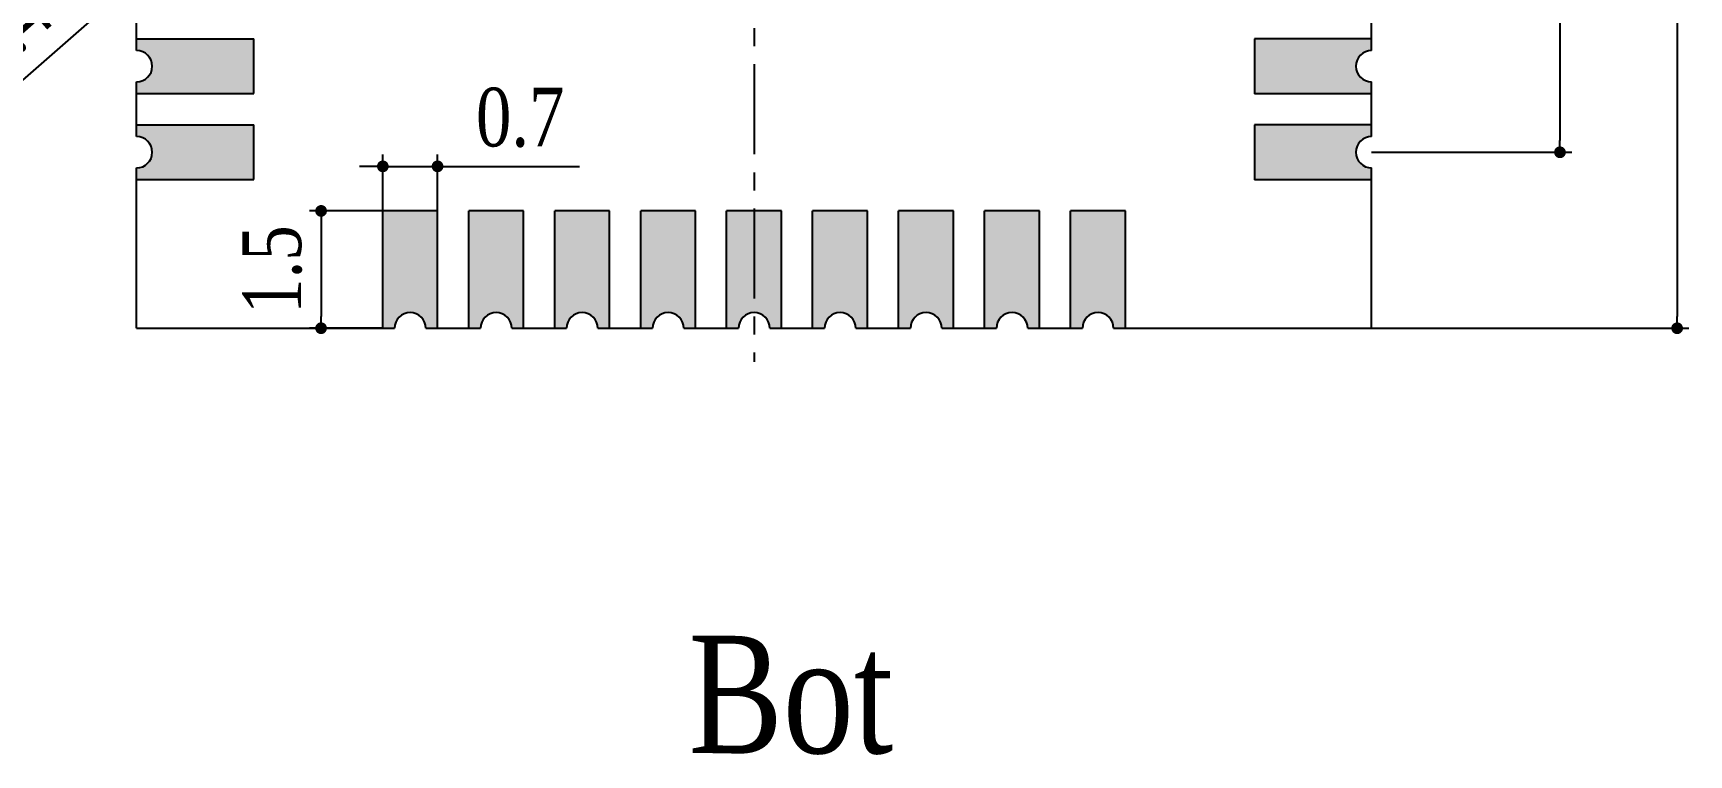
# Model space of a CAD drawing. Header units: millimetres. Extents: x 15104 to 15171.4, y 2481.1 to 2513.7.
# Drawn here: x 15150.17 to 15171.35, y 2485.97 to 2495.2 of the extents above; entities that cross this region are included whole.
import ezdxf

# ---------------------------------------------------------------- set-up
doc = ezdxf.new("R2010")
doc.units = ezdxf.units.MM
doc.header["$LTSCALE"] = 30.734
doc.header["$PDMODE"] = 3
doc.header["$PDSIZE"] = 8
doc.linetypes.add('CENTER', pattern=[0.6, 0.375, -0.075, 0.075, -0.075])
doc.layers.get('0').update_dxf_attribs({"linetype": 'CONTINUOUS'})
doc.layers.get('Defpoints').update_dxf_attribs({"linetype": 'CONTINUOUS'})
for name, color, linetype in [('01 实线', 7, 'CONTINUOUS'), ('03 标注', 3, 'CONTINUOUS'), ('05 中心线', 50, 'CENTER')]:
    doc.layers.add(name, color=color, linetype=linetype)
doc.styles.add('Font_1_Times New Roman', font='times.ttf', dxfattribs={"width": 0.8})
doc.dimstyles.new('Dim._2_spot_mini', dxfattribs={"dimscale": 0.3, "dimtxt": 2.5, "dimasz": 0.5, "dimexe": 0.5, "dimexo": 0, "dimgap": 0.8, "dimtad": 1, "dimdec": 3, "dimzin": 9, "dimdsep": 46, "dimtxsty": 'Font_1_Times New Roman', "dimblk": 'DOT', "dimcen": 0.1, "dimclrd": 256, "dimclre": 256, "dimclrt": 256, "dimadec": 0, "dimazin": 0, "dimtp": 0.1, "dimtm": 0.1, "dimtfac": 1, "dimtdec": 3, "dimtmove": 0, "dimatfit": 3, "dimfxl": 0, "dimtolj": 1, "dimlwd": -1, "dimlwe": -1, "dimarcsym": 0})

# ---------------------------------------------------------------- blocks, each defined once
blk = doc.blocks.new('_Dot')
at = {"color": 0, "linetype": 'ByBlock', "lineweight": -2}
blk.add_line((-0.5, 0), (-1, 0), dxfattribs=at)
at = {"color": 0, "linetype": 'ByBlock', "const_width": 0.5}
blk.add_lwpolyline([(-0.25, 0, 1), (0.25, 0, 1)], format="xyb", close=True, dxfattribs=at)
blk = doc.blocks.new('*D93')
at = {"layer": '01 实线', "ltscale": 0.05, "transparency": 16777216}
for p, q in [((15166.591, 2509.124), (15171.35, 2509.124)), ((15171.2, 2508.974), (15171.2, 2491.574)), ((15167.291, 2491.424), (15171.35, 2491.424))]:
    blk.add_line(p, q, dxfattribs=at)
at = {"layer": 'Defpoints', "color": 0, "ltscale": 0.05, "transparency": 16777216}
for p in [(15166.591, 2509.124), (15167.291, 2491.424), (15171.2, 2491.424)]:
    blk.add_point(p, dxfattribs=at)
at = {"layer": '01 实线', "ltscale": 0.05, "transparency": 16777216, "xscale": 0.15, "yscale": 0.15, "zscale": 0.15}
for p, rotation in [((15171.2, 2509.124), 90), ((15171.2, 2491.424), 270)]:
    blk.add_blockref('_Dot', p, dxfattribs=dict(at, rotation=rotation))
at = {"layer": '01 实线', "ltscale": 0.05, "transparency": 16777216, "insert": (15170.578, 2500.274), "char_height": 0.75, "attachment_point": 5, "rotation": 90, "style": 'Font_1_Times New Roman'}
blk.add_mtext('\\A1;17.7', dxfattribs=at)
blk = doc.blocks.new('*D94')
at = {"layer": '01 实线', "ltscale": 0.05, "transparency": 16777216}
for p, q in [((15167.291, 2506.874), (15169.851, 2506.874)), ((15169.701, 2506.724), (15169.701, 2493.824)), ((15167.291, 2493.674), (15169.851, 2493.674))]:
    blk.add_line(p, q, dxfattribs=at)
at = {"layer": 'Defpoints', "color": 0, "ltscale": 0.05, "transparency": 16777216}
for p in [(15167.291, 2506.874), (15167.291, 2493.674), (15169.701, 2493.674)]:
    blk.add_point(p, dxfattribs=at)
at = {"layer": '01 实线', "ltscale": 0.05, "transparency": 16777216, "xscale": 0.15, "yscale": 0.15, "zscale": 0.15}
for p, rotation in [((15169.701, 2506.874), 90), ((15169.701, 2493.674), 270)]:
    blk.add_blockref('_Dot', p, dxfattribs=dict(at, rotation=rotation))
at = {"layer": '01 实线', "ltscale": 0.05, "transparency": 16777216, "insert": (15169.079, 2500.274), "char_height": 0.75, "attachment_point": 5, "rotation": 90, "style": 'Font_1_Times New Roman'}
blk.add_mtext('\\A1;12*1.1=13.2', dxfattribs=at)
blk = doc.blocks.new('*D103')
at = {"layer": '01 实线', "ltscale": 0.05, "transparency": 16777216}
for p, q in [((15154.641, 2492.924), (15153.701, 2492.924)), ((15153.851, 2492.774), (15153.851, 2491.574)), ((15154.641, 2491.424), (15153.701, 2491.424))]:
    blk.add_line(p, q, dxfattribs=at)
at = {"layer": 'Defpoints', "color": 0, "ltscale": 0.05, "transparency": 16777216}
for p in [(15154.641, 2492.924), (15153.851, 2491.424), (15154.641, 2491.424)]:
    blk.add_point(p, dxfattribs=at)
at = {"layer": '01 实线', "ltscale": 0.05, "transparency": 16777216, "xscale": 0.15, "yscale": 0.15, "zscale": 0.15}
for p, rotation in [((15153.851, 2492.924), 90), ((15153.851, 2491.424), 270)]:
    blk.add_blockref('_Dot', p, dxfattribs=dict(at, rotation=rotation))
at = {"layer": '01 实线', "ltscale": 0.05, "transparency": 16777216, "insert": (15153.228, 2492.174), "char_height": 0.75, "attachment_point": 5, "rotation": 90, "style": 'Font_1_Times New Roman'}
blk.add_mtext('\\A1;1.5', dxfattribs=at)
blk = doc.blocks.new('*D88')
at = {"layer": '01 实线', "ltscale": 0.05, "transparency": 16777216}
for p, q in [((15154.641, 2492.824), (15154.641, 2493.644)), ((15155.341, 2492.824), (15155.341, 2493.644)), ((15154.491, 2493.494), (15154.341, 2493.494)), ((15154.641, 2493.494), (15155.341, 2493.494)), ((15155.491, 2493.494), (15157.157, 2493.494))]:
    blk.add_line(p, q, dxfattribs=at)
at = {"layer": 'Defpoints', "color": 0, "ltscale": 0.05, "transparency": 16777216}
for p in [(15155.341, 2493.494), (15154.641, 2492.824), (15155.341, 2492.824)]:
    blk.add_point(p, dxfattribs=at)
at = {"layer": '01 实线', "ltscale": 0.05, "transparency": 16777216, "xscale": 0.15, "yscale": 0.15, "zscale": 0.15}
blk.add_blockref('_Dot', (15154.641, 2493.494), dxfattribs=at)
at = {"layer": '01 实线', "ltscale": 0.05, "transparency": 16777216, "xscale": 0.15, "yscale": 0.15, "zscale": 0.15, "rotation": 180}
blk.add_blockref('_Dot', (15155.341, 2493.494), dxfattribs=at)
at = {"layer": '01 实线', "ltscale": 0.05, "transparency": 16777216, "insert": (15156.399, 2494.116), "char_height": 0.75, "attachment_point": 5, "style": 'Font_1_Times New Roman'}
blk.add_mtext('\\A1;0.7', dxfattribs=at)
blk = doc.blocks.new('*D89')
at = {"layer": '01 实线', "ltscale": 0.05, "transparency": 16777216}
for p, q in [((15151.754, 2496.105), (15151.867, 2496.204)), ((15151.641, 2496.006), (15151.34, 2495.742)), ((15149.176, 2493.845), (15151.228, 2495.643))]:
    blk.add_line(p, q, dxfattribs=at)
blk.add_arc((15151.491, 2495.874), 0.2, 178.2646, 270, dxfattribs=at)
at = {"layer": 'Defpoints', "color": 0, "ltscale": 0.05, "transparency": 16777216}
for p in [(15151.641, 2496.006), (15151.34, 2495.742)]:
    blk.add_point(p, dxfattribs=at)
at = {"layer": '01 实线', "ltscale": 0.05, "transparency": 16777216, "xscale": 0.15, "yscale": 0.15, "zscale": 0.15}
for p, rotation in [((15151.641, 2496.006), 221.2364031301849), ((15151.34, 2495.742), 41.23640313018496)]:
    blk.add_blockref('_Dot', p, dxfattribs=dict(at, rotation=rotation))
at = {"layer": '01 实线', "ltscale": 0.05, "transparency": 16777216, "insert": (15149.574, 2495.033), "char_height": 0.75, "attachment_point": 5, "rotation": 41.2364, "style": 'Font_1_Times New Roman'}
blk.add_mtext('\\A1;∅0.4', dxfattribs=at)

msp = doc.modelspace()

# ---------------------------------------------------------------- hatches: boundary and pattern name
at = {"layer": '03 标注', "ltscale": 0.05}
h = msp.add_hatch(color=0, dxfattribs=at)
h.dxf.hatch_style = 1
h.paths.add_polyline_path([(15152.9908, 2495.1251), (15151.4908, 2495.1251), (15151.4908, 2494.9741, -1), (15151.4908, 2494.5741), (15151.4908, 2494.4241), (15152.9908, 2494.4241)])
h = msp.add_hatch(color=0, dxfattribs=at)
h.dxf.hatch_style = 1
h.paths.add_polyline_path([(15167.2908, 2494.9741), (15167.2908, 2495.1241), (15165.7908, 2495.1241), (15165.7908, 2494.4231), (15167.2908, 2494.4231), (15167.2908, 2494.5741, -1)])
h = msp.add_hatch(color=0, dxfattribs=at)
h.dxf.hatch_style = 1
h.paths.add_polyline_path([(15151.4908, 2494.0251), (15151.4908, 2493.8741, -1), (15151.4908, 2493.4741), (15151.4908, 2493.3241), (15152.9908, 2493.3241), (15152.9908, 2494.0251)])
h = msp.add_hatch(color=0, dxfattribs=at)
h.dxf.hatch_style = 1
h.paths.add_polyline_path([(15165.7908, 2494.0241), (15165.7908, 2493.3231), (15167.2908, 2493.3231), (15167.2908, 2493.4741, -1), (15167.2908, 2493.8741), (15167.2908, 2494.0241)])
h = msp.add_hatch(color=0, dxfattribs=at)
h.dxf.hatch_style = 1
h.paths.add_polyline_path([(15155.3408, 2492.9241), (15154.6398, 2492.9241), (15154.6398, 2491.4241), (15154.7908, 2491.4241, -1), (15155.1908, 2491.4241), (15155.3408, 2491.4241)])
h = msp.add_hatch(color=0, dxfattribs=at)
h.dxf.hatch_style = 1
h.paths.add_polyline_path([(15156.4408, 2492.9241), (15155.7398, 2492.9241), (15155.7398, 2491.4241), (15155.8908, 2491.4241, -1), (15156.2908, 2491.4241), (15156.4408, 2491.4241)])
h = msp.add_hatch(color=0, dxfattribs=at)
h.dxf.hatch_style = 1
h.paths.add_polyline_path([(15157.5408, 2492.9241), (15156.8398, 2492.9241), (15156.8398, 2491.4241), (15156.9908, 2491.4241, -1), (15157.3908, 2491.4241), (15157.5408, 2491.4241)])
h = msp.add_hatch(color=0, dxfattribs=at)
h.dxf.hatch_style = 1
h.paths.add_polyline_path([(15158.6408, 2492.9241), (15157.9398, 2492.9241), (15157.9398, 2491.4241), (15158.0908, 2491.4241, -1), (15158.4908, 2491.4241), (15158.6408, 2491.4241)])
h = msp.add_hatch(color=0, dxfattribs=at)
h.dxf.hatch_style = 1
h.paths.add_polyline_path([(15159.7408, 2492.9241), (15159.0398, 2492.9241), (15159.0398, 2491.4241), (15159.1908, 2491.4241, -1), (15159.5908, 2491.4241), (15159.7408, 2491.4241)])
h = msp.add_hatch(color=0, dxfattribs=at)
h.dxf.hatch_style = 1
h.paths.add_polyline_path([(15160.8408, 2492.9241), (15160.1398, 2492.9241), (15160.1398, 2491.4241), (15160.2908, 2491.4241, -1), (15160.6908, 2491.4241), (15160.8408, 2491.4241)])
h = msp.add_hatch(color=0, dxfattribs=at)
h.dxf.hatch_style = 1
h.paths.add_polyline_path([(15161.9408, 2492.9241), (15161.2398, 2492.9241), (15161.2398, 2491.4241), (15161.3908, 2491.4241, -1), (15161.7908, 2491.4241), (15161.9408, 2491.4241)])
h = msp.add_hatch(color=0, dxfattribs=at)
h.dxf.hatch_style = 1
h.paths.add_polyline_path([(15163.0408, 2492.9241), (15162.3398, 2492.9241), (15162.3398, 2491.4241), (15162.4908, 2491.4241, -1), (15162.8908, 2491.4241), (15163.0408, 2491.4241)])
h = msp.add_hatch(color=0, dxfattribs=at)
h.dxf.hatch_style = 1
h.paths.add_polyline_path([(15164.1408, 2492.9241), (15163.4398, 2492.9241), (15163.4398, 2491.4241), (15163.5908, 2491.4241, -1), (15163.9908, 2491.4241), (15164.1408, 2491.4241)])

# ---------------------------------------------------------------- linework, layer by layer
at = {"color": 7, "linetype": 'Continuous'}
for p, q in [((15151.4908, 2494.9741), (15151.4908, 2495.6741)), ((15167.2908, 2494.9741), (15167.2908, 2495.6741)), ((15151.4908, 2495.1251), (15152.9908, 2495.1251)), ((15152.9908, 2494.4241), (15152.9908, 2495.1251)), ((15167.2908, 2495.1241), (15165.7908, 2495.1241)), ((15165.7908, 2495.1241), (15165.7908, 2494.4231)), ((15151.4908, 2493.8741), (15151.4908, 2494.5741)), ((15167.2908, 2493.8741), (15167.2908, 2494.5741)), ((15151.4908, 2494.4241), (15152.9908, 2494.4241)), ((15167.2908, 2494.4231), (15165.7908, 2494.4231)), ((15151.4908, 2494.0251), (15152.9908, 2494.0251)), ((15152.9908, 2493.3241), (15152.9908, 2494.0251)), ((15167.2908, 2494.0241), (15165.7908, 2494.0241)), ((15165.7908, 2494.0241), (15165.7908, 2493.3231)), ((15151.4908, 2491.4241), (15151.4908, 2493.4741)), ((15151.4908, 2493.3241), (15152.9908, 2493.3241)), ((15167.2908, 2493.3231), (15165.7908, 2493.3231)), ((15167.2908, 2491.4241), (15167.2908, 2493.4741)), ((15155.3408, 2492.9241), (15154.6398, 2492.9241)), ((15154.6398, 2491.4241), (15154.6398, 2492.9241)), ((15155.3408, 2491.4241), (15155.3408, 2492.9241)), ((15156.4408, 2492.9241), (15155.7398, 2492.9241)), ((15155.7398, 2491.4241), (15155.7398, 2492.9241)), ((15156.4408, 2491.4241), (15156.4408, 2492.9241)), ((15157.5408, 2492.9241), (15156.8398, 2492.9241)), ((15156.8398, 2491.4241), (15156.8398, 2492.9241)), ((15157.5408, 2491.4241), (15157.5408, 2492.9241)), ((15158.6408, 2492.9241), (15157.9398, 2492.9241)), ((15157.9398, 2491.4241), (15157.9398, 2492.9241)), ((15158.6408, 2491.4241), (15158.6408, 2492.9241)), ((15159.7408, 2492.9241), (15159.0398, 2492.9241)), ((15159.0398, 2491.4241), (15159.0398, 2492.9241)), ((15159.7408, 2491.4241), (15159.7408, 2492.9241)), ((15160.8408, 2492.9241), (15160.1398, 2492.9241)), ((15160.1398, 2491.4241), (15160.1398, 2492.9241)), ((15160.8408, 2491.4241), (15160.8408, 2492.9241)), ((15161.9408, 2492.9241), (15161.2398, 2492.9241)), ((15161.2398, 2491.4241), (15161.2398, 2492.9241)), ((15161.9408, 2491.4241), (15161.9408, 2492.9241)), ((15163.0408, 2492.9241), (15162.3398, 2492.9241)), ((15162.3398, 2491.4241), (15162.3398, 2492.9241)), ((15163.0408, 2491.4241), (15163.0408, 2492.9241)), ((15164.1408, 2492.9241), (15163.4398, 2492.9241)), ((15163.4398, 2491.4241), (15163.4398, 2492.9241)), ((15164.1408, 2491.4241), (15164.1408, 2492.9241)), ((15151.4908, 2491.4241), (15154.7908, 2491.4241)), ((15155.1908, 2491.4241), (15155.8908, 2491.4241)), ((15156.2908, 2491.4241), (15156.9908, 2491.4241)), ((15157.3908, 2491.4241), (15158.0908, 2491.4241)), ((15158.4908, 2491.4241), (15159.1908, 2491.4241)), ((15159.5908, 2491.4241), (15160.2908, 2491.4241)), ((15160.6908, 2491.4241), (15161.3908, 2491.4241)), ((15161.7908, 2491.4241), (15162.4908, 2491.4241)), ((15162.8908, 2491.4241), (15163.5908, 2491.4241)), ((15163.9908, 2491.4241), (15167.2908, 2491.4241))]:
    msp.add_line(p, q, dxfattribs=at)
for centre, start, end in [((15151.4908, 2494.7741), 270, 90), ((15167.2908, 2494.7741), 90, 270), ((15151.4908, 2493.6741), 270, 90), ((15167.2908, 2493.6741), 90, 270), ((15154.9908, 2491.4241), 0, 180), ((15156.0908, 2491.4241), 0, 180), ((15157.1908, 2491.4241), 0, 180), ((15158.2908, 2491.4241), 0, 180), ((15159.3908, 2491.4241), 0, 180), ((15160.4908, 2491.4241), 0, 180), ((15161.5908, 2491.4241), 0, 180), ((15162.6908, 2491.4241), 0, 180), ((15163.7908, 2491.4241), 0, 180)]:
    msp.add_arc(centre, 0.2, start, end, dxfattribs=at)
at = {"layer": '05 中心线', "ltscale": 0.1}
msp.add_line((15159.3908, 2509.5528), (15159.3908, 2490.9954), dxfattribs=at)

# ---------------------------------------------------------------- texts
at = {"layer": '01 实线', "ltscale": 0.05, "insert": (15158.551, 2487.4903), "char_height": 1.5, "attachment_point": 1, "style": 'Font_1_Times New Roman'}
msp.add_mtext_dynamic_manual_height_columns('Bot', width=9.263534, gutter_width=15, heights=[0], dxfattribs=at)

# ---------------------------------------------------------------- dimensions: what is measured, and where the dimension line sits
at = {"layer": '01 实线', "ltscale": 0.05}
for base, p1, p2, picture, middle in [((15171.2002, 2491.4241), (15166.5908, 2509.1241), (15167.2908, 2491.4241), '*D93', (15170.5776, 2500.2741)), ((15153.8505, 2491.4241), (15154.6408, 2492.9241), (15154.6408, 2491.4241), '*D103', (15153.2279, 2492.1741))]:
    dim = msp.add_linear_dim(base=base, p1=p1, p2=p2, angle=90, dimstyle='Dim._2_spot_mini', dxfattribs=at)
    dim.commit()
    dim.dimension.update_dxf_attribs({"geometry": picture, "text_midpoint": middle})
dim = msp.add_linear_dim(base=(15169.7014, 2493.6741), p1=(15167.2908, 2506.8741), p2=(15167.2908, 2493.6741), angle=90, text='12*1.1=<>', dimstyle='Dim._2_spot_mini', dxfattribs=at)
dim.commit()
dim.dimension.update_dxf_attribs({"geometry": '*D94', "text_midpoint": (15169.0788, 2500.2741)})
dim = msp.add_diameter_dim_2p(p1=(15151.6412, 2496.0059), p2=(15151.3404, 2495.7423), dimstyle='Dim._2_spot_mini', dxfattribs=at)
dim.commit()
dim.dimension.update_dxf_attribs({"geometry": '*D89', "text_midpoint": (15149.9901, 2494.5587), "dimtype": 163})
dim = msp.add_linear_dim(base=(15155.3408, 2493.4937), p1=(15154.6408, 2492.8241), p2=(15155.3408, 2492.8241), dimstyle='Dim._2_spot_mini', dxfattribs=at)
dim.commit()
dim.dimension.update_dxf_attribs({"geometry": '*D88', "text_midpoint": (15156.3988, 2494.1162)})

doc.saveas('drawing.dxf')
